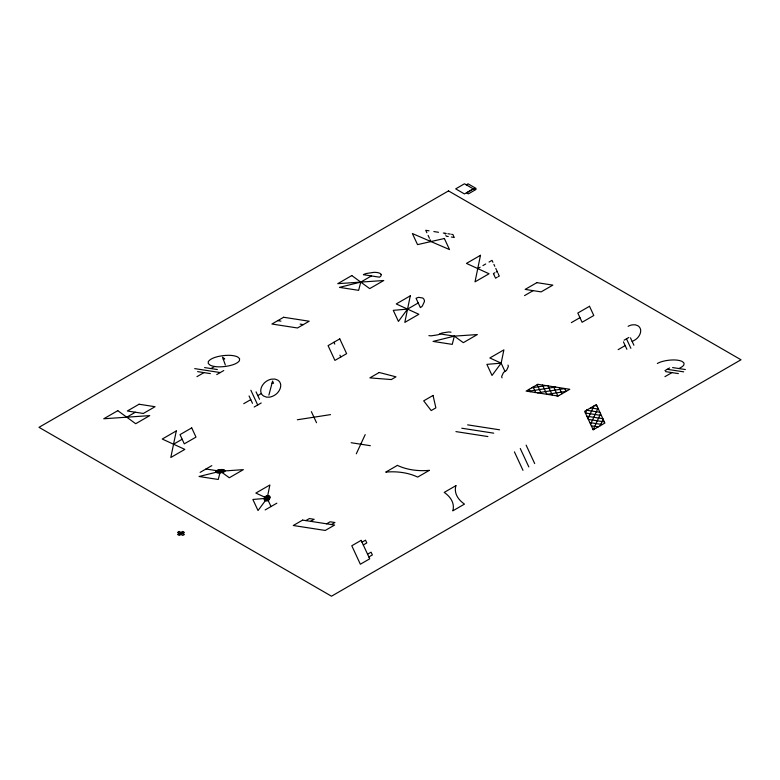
<?xml version="1.0" encoding="UTF-8"?>
<svg xmlns="http://www.w3.org/2000/svg" width="780" height="780" viewBox="0 0 780 780"><rect width="100%" height="100%" fill="white"/><g stroke="black" fill="none" stroke-linecap="round" stroke-linejoin="round"><path stroke-width="1.17" d="M267.15 498.254L252.876 499.473L258.024 510.539L267.15 498.254L269.89 484.975L255.85 493.077L267.15 498.254L271.001 506.561M501.15 363.158L486.876 364.367L492.024 375.443L501.15 363.158L503.89 349.869L489.85 357.981L501.15 363.158L505.001 371.456A9.262 5.353 0 0 0 503.412 372.694L501.725 376.321A9.262 5.353 0 0 0 502.037 377.851M220.35 471.237L218.244 479.476L199.056 476.502L220.35 471.237L243.35 469.648L229.31 477.76L220.35 471.237L205.969 469.004M360.75 282.097L358.644 290.335L339.456 287.362L360.75 282.097L371.416 275.935M454.35 336.131L452.244 344.37L433.056 341.406L454.35 336.131L477.35 334.552L463.31 342.664L454.35 336.131L439.969 333.908A9.262 5.353 0 0 1 437.824 334.825L431.545 335.8A9.262 5.353 0 0 1 428.893 335.624M268.885 395.128L272.59 381.069L273.556 383.263L272.044 383.126M356.304 453.804L365.196 434.626M585.448 413.127L586.872 410.036M588.013 418.665L593.892 405.99M590.587 424.193L597.997 408.213M593.151 429.731L600.571 413.751M600.122 425.792L603.145 419.289M407.55 309.114L398.424 321.409L393.276 310.333L407.55 309.114L418.216 302.952M466.323 184.85L468.078 183.836L476.034 188.428L474.279 189.442L464.47 183.797L455.695 188.867L464.47 193.937L473.245 188.867M126.75 417.193L135.359 412.23M196.95 376.662L203.97 372.606M210.99 368.56L214.578 366.483A18.525 10.696 0 0 0 219.872 366.844A27.992 16.156 0 0 0 232.45 364.904A18.525 10.696 0 0 0 236.72 363.061A11.827 6.825 0 0 0 239.431 360.643L239.596 358.663L237.734 356.996A11.827 6.825 0 0 0 233.298 355.68A18.525 10.696 0 0 0 228.004 355.319A27.992 16.156 0 0 0 215.426 357.26A18.525 10.696 0 0 0 211.156 359.102A12.558 7.254 0 0 0 208.28 361.676L208.28 363.509L210.142 365.167A11.827 6.825 0 0 0 214.578 366.483M216.752 374.585L223.772 370.539M173.55 444.21L182.159 439.247M243.75 403.679L250.77 399.633M257.79 395.577L261.378 393.51A18.525 10.696 0 0 1 260.754 390.448A27.992 16.156 0 0 1 264.127 383.185A18.525 10.696 0 0 1 267.316 380.718A11.827 6.825 0 0 1 271.508 379.158L274.93 379.06L277.817 380.133A11.827 6.825 0 0 1 280.098 382.697A18.525 10.696 0 0 1 280.722 385.759A27.992 16.156 0 0 1 277.349 393.013A18.525 10.696 0 0 1 274.16 395.479A12.558 7.254 0 0 1 269.714 397.137L266.546 397.147L263.66 396.065A11.827 6.825 0 0 1 261.378 393.51M477.75 268.583L480.129 267.209M482.918 265.6L485.716 263.981M489.031 262.07L492.024 260.344L492.921 262.265M254.192 407.014L261.212 402.958M494.861 272.747L493.418 273.575L493.896 274.609M496.255 271.947L497.162 271.421M497.24 277.222L495.563 278.187L495.076 277.154M498.225 276.656L499.307 276.032L499.024 275.428M200.119 472.387L211.819 465.631M524.55 295.601L533.159 290.638M571.35 322.627L579.959 317.655M265.151 509.935L276.851 503.178M305.848 520.591L309.358 518.563L314.145 519.304L310.635 521.332M624.136 340.177L628.817 337.477M618.15 349.645L625.17 345.589M632.19 341.543L634.53 340.187A17.365 10.023 0 0 0 637.523 337.877A26.237 15.151 0 0 0 640.682 331.071A17.365 10.023 0 0 0 640.097 328.204A11.086 6.406 0 0 0 637.962 325.796L635.251 324.792L632.034 324.88A11.086 6.406 0 0 0 628.105 326.342M326.625 523.809L330.135 521.781L334.922 522.522L331.412 524.55M362.008 542.207L365.518 540.179L366.795 542.948L363.285 544.976M664.931 370.666L669.611 367.965M664.95 376.662L671.97 372.606M678.99 368.56L681.33 367.204A11.086 6.406 0 0 0 683.865 364.942L684.021 363.08L682.276 361.52A11.086 6.406 0 0 0 678.122 360.282A17.365 10.023 0 0 0 673.15 359.95A26.237 15.151 0 0 0 661.362 361.774A17.365 10.023 0 0 0 657.355 363.5M367.575 554.2L371.085 552.182L372.362 554.941L368.852 556.969M297.336 419.767L330.564 414.619M531.814 387.787L546.019 385.593M527.923 391.355L555.604 387.075M537.517 392.837L565.198 388.557M547.102 394.329L566.114 391.385M556.696 395.811L559.094 395.44M223.226 359.102L224.737 358.917L222.544 357.191L225.332 364.972M429.029 230.822L425.724 230.305L426.865 232.762M433.856 231.562L438.497 232.284M443.284 233.025L446.267 233.483M447.876 233.737L450.304 234.107M451.63 234.312L452.897 234.507L453.531 235.872M448.256 236.535L446.277 236.223L445.887 235.394M451.347 237.013L454.262 237.461L453.911 236.701M672.594 367.565L685.386 369.544M667.27 369.31L683.69 371.855M665.574 371.621L678.366 373.601M277.768 320.648L280.956 321.136M300.144 324.11L303.332 324.607M594.662 405.541L596.924 405.892M590.606 407.881L598.406 409.09M586.55 410.221L599.888 412.288M585.39 413.01L601.37 415.486M586.872 416.208L602.862 418.685M588.364 419.406L604.344 421.873M589.846 422.604L602.306 424.534M591.328 425.802L598.25 426.875M204.594 367.565L217.386 369.544M592.81 428.99L594.204 429.215M194.698 368.608L220.262 372.557M197.574 371.621L210.366 373.601M467.62 424.856L499.58 429.799M461.77 428.23L493.73 433.173M455.92 431.603L487.88 436.556M351.156 442.728L370.344 445.692M181.048 532.418L182.774 533.413M179.185 533.5L180.911 534.495M630.474 337.847L633.906 345.228M626.476 338.822L630.883 348.309M623.454 341.903L626.886 349.284M564.652 388.479L566.026 391.433M559.114 387.621L561.971 393.773M553.585 386.763L557.866 395.986M493.896 264.371L494.783 266.292M495.768 268.398L496.285 269.539M496.665 270.338L497.659 272.483M498.127 273.497L498.654 274.638M548.048 385.905L552.328 395.128M494.14 275.125L494.725 276.393M542.51 385.047L546.79 394.28M537.196 384.677L541.252 393.422M533.149 387.017L535.714 392.564M529.093 389.356L530.185 391.706M444.902 233.278L445.292 234.097M526.12 445.117L534.68 463.573M428.093 235.404L429.429 238.28M430.072 239.665L430.95 241.566M520.27 448.5L528.83 466.947M514.42 451.873L522.98 470.33M333.928 342.264L334.776 344.107M339.924 355.183L340.772 357.026M311.376 411.655L316.524 422.731M256.074 391.882L259.506 399.272M250.858 390.224L257.702 404.986M249.054 395.938L252.486 403.319M505.001 371.456A9.262 5.353 0 0 0 506.6 370.227L508.287 366.59A9.262 5.353 0 0 0 507.975 365.069M439.969 333.908A9.262 5.353 0 0 1 442.104 332.992L448.393 332.017A9.262 5.353 0 0 1 451.035 332.192M215.65 471.412L216.206 472.456A3.549 2.047 0 0 0 217.542 472.856A5.558 3.208 0 0 0 219.131 472.963L222.905 472.378A5.558 3.208 0 0 0 224.182 471.822A3.549 2.047 0 0 0 225.001 471.101L224.494 470.008A3.549 2.047 0 0 0 223.158 469.609A5.558 3.208 0 0 0 221.569 469.502L217.796 470.087A5.558 3.208 0 0 0 216.518 470.642A3.763 2.174 0 0 0 215.65 471.412M216.44 471.383L216.899 472.251A2.954 1.706 0 0 0 218.01 472.582A4.631 2.671 0 0 0 219.336 472.67L222.476 472.183A4.631 2.671 0 0 0 223.548 471.724A2.954 1.706 0 0 0 224.221 471.12L223.801 470.213A2.954 1.706 0 0 0 222.69 469.882A4.631 2.671 0 0 0 221.364 469.794L218.224 470.281A4.631 2.671 0 0 0 217.152 470.74A3.139 1.814 0 0 0 216.44 471.383M217.22 471.354L217.591 472.046A2.369 1.365 0 0 0 218.478 472.31A3.705 2.135 0 0 0 219.541 472.387L222.056 471.998A3.705 2.135 0 0 0 222.905 471.627A2.369 1.365 0 0 0 223.451 471.139L223.109 470.418A2.369 1.365 0 0 0 222.222 470.155A3.705 2.135 0 0 0 221.159 470.077L218.644 470.467A3.705 2.135 0 0 0 217.796 470.837A2.515 1.453 0 0 0 217.22 471.354M218 471.325L218.283 471.841A1.774 1.024 0 0 0 218.946 472.046A2.779 1.609 0 0 0 219.736 472.095L221.627 471.802A2.779 1.609 0 0 0 222.271 471.529A1.774 1.024 0 0 0 222.671 471.169L222.417 470.623A1.774 1.024 0 0 0 221.754 470.418A2.779 1.609 0 0 0 220.964 470.369L219.073 470.662A2.779 1.609 0 0 0 218.429 470.935A1.882 1.092 0 0 0 218 471.325M218.78 471.296C221.891 473.226 222.631 469.034 218.78 471.296M219.57 471.266L221.13 471.11L219.57 471.266M381.206 274.423L381.098 275.662A7.391 4.271 0 0 1 379.411 277.173L363.421 274.697A11.583 6.689 0 0 1 366.093 273.546L373.961 272.337A11.583 6.689 0 0 1 377.267 272.561A7.391 4.271 0 0 1 380.035 273.38L381.206 274.423M176.29 430.93L170.81 457.49L184.85 449.387L162.25 439.043L176.29 430.93M410.29 295.834L404.81 322.394L418.85 314.291L396.25 303.937L410.29 295.834M480.49 255.304L475.01 281.863L489.05 273.76L466.45 263.406L480.49 255.304M264.44 497.835L264.157 498.956A5.558 3.208 0 0 0 264.342 499.873A3.549 2.047 0 0 0 265.024 500.643L266.838 500.965A3.763 2.174 0 0 0 268.174 500.467A5.558 3.208 0 0 0 269.139 499.726L270.143 497.552A5.558 3.208 0 0 0 269.958 496.636A3.549 2.047 0 0 0 269.276 495.865L267.384 495.573A3.549 2.047 0 0 0 266.126 496.041A5.558 3.208 0 0 0 265.161 496.782L264.44 497.835M264.888 497.903L264.654 498.839A4.631 2.671 0 0 0 264.81 499.6A2.954 1.706 0 0 0 265.375 500.243L266.897 500.516A3.139 1.814 0 0 0 268.008 500.097A4.631 2.671 0 0 0 268.808 499.483L269.646 497.669A4.631 2.671 0 0 0 269.49 496.899A2.954 1.706 0 0 0 268.924 496.265L267.345 496.012A2.954 1.706 0 0 0 266.292 496.411A4.631 2.671 0 0 0 265.493 497.026L264.888 497.903M265.346 497.971L265.151 498.722A3.705 2.135 0 0 0 265.278 499.337A2.369 1.365 0 0 0 265.736 499.843L266.945 500.058A2.515 1.453 0 0 0 267.832 499.726A3.705 2.135 0 0 0 268.476 499.239L269.149 497.786A3.705 2.135 0 0 0 269.022 497.172A2.369 1.365 0 0 0 268.564 496.655L267.306 496.46A2.369 1.365 0 0 0 266.468 496.772A3.705 2.135 0 0 0 265.824 497.269L265.346 497.971M265.795 498.04L265.648 498.605A2.779 1.609 0 0 0 265.746 499.063A1.774 1.024 0 0 0 266.087 499.444L266.994 499.609A1.882 1.092 0 0 0 267.667 499.356A2.779 1.609 0 0 0 268.144 498.985L268.651 497.903A2.779 1.609 0 0 0 268.554 497.445A1.774 1.024 0 0 0 268.213 497.055L267.267 496.909A1.774 1.024 0 0 0 266.633 497.143A2.779 1.609 0 0 0 266.156 497.513L265.795 498.04M266.243 498.108C267.023 501.433 269.392 495.339 266.243 498.108M266.702 498.186C267.082 499.843 268.271 496.792 266.702 498.186M424.456 301.49L422.351 306.023A11.583 6.689 0 0 1 420.361 307.573L416.072 298.34A7.391 4.271 0 0 1 418.694 297.365L422.643 297.979A7.391 4.271 0 0 1 424.066 299.578A11.583 6.689 0 0 1 424.456 301.49M448.5 190.905L39 427.323L331.5 596.203L741 359.775L448.5 190.905M474.279 188.428L466.596 192.865L468.351 193.879L476.034 189.442L474.279 188.428M117.79 410.67L103.75 418.772L149.75 415.613L135.71 423.715L117.79 410.67M351.79 275.564L337.75 283.676L383.75 280.517L369.71 288.619L351.79 275.564M283.618 317.265L271.918 324.022L297.482 327.98L309.182 321.223L283.618 317.265M139.064 404.235L127.364 410.992L143.345 413.459L155.044 406.702L139.064 404.235M339.778 338.881L328.078 345.637L334.922 360.399L346.622 353.652L339.778 338.881M191.714 427.879L180.014 434.635L184.294 443.859L195.995 437.102L191.714 427.879M379.236 372.479L369.876 377.881L391.306 379.558L395.986 376.847L379.236 372.479M536.864 282.643L525.164 289.399L541.144 291.876L552.844 285.119L536.864 282.643M179.185 531.472L177.538 532.418L182.774 535.441L184.421 534.495L179.185 531.472M182.695 531.472L177.538 534.446L179.264 535.441L184.421 532.467L182.695 531.472M433.056 395.44L423.696 400.852L431.184 410.572L435.864 407.872L433.056 395.44M589.514 306.286L577.814 313.043L582.094 322.267L593.794 315.51L589.514 306.286M302.65 520.094L293.29 525.505L325.25 530.449L334.61 525.047L302.65 520.094M397.42 465.387L385.72 472.134A39.458 22.786 0 0 1 417.68 477.087L429.38 470.33A39.458 22.786 0 0 1 397.42 465.387M537.82 384.325L526.12 391.082L558.08 396.026L569.78 389.269L537.82 384.325M361.15 540.365L351.79 545.766L360.35 564.223L369.71 558.821L361.15 540.365M455.92 485.648L444.22 492.404A39.458 22.786 0 0 1 452.78 510.861L464.48 504.104A39.458 22.786 0 0 1 455.92 485.648M596.32 404.586L584.62 411.343L593.18 429.799L604.88 423.043L596.32 404.586M444.366 238.505L417.534 244.627L412.396 233.551L449.504 249.571L444.366 238.505"/></g></svg>
